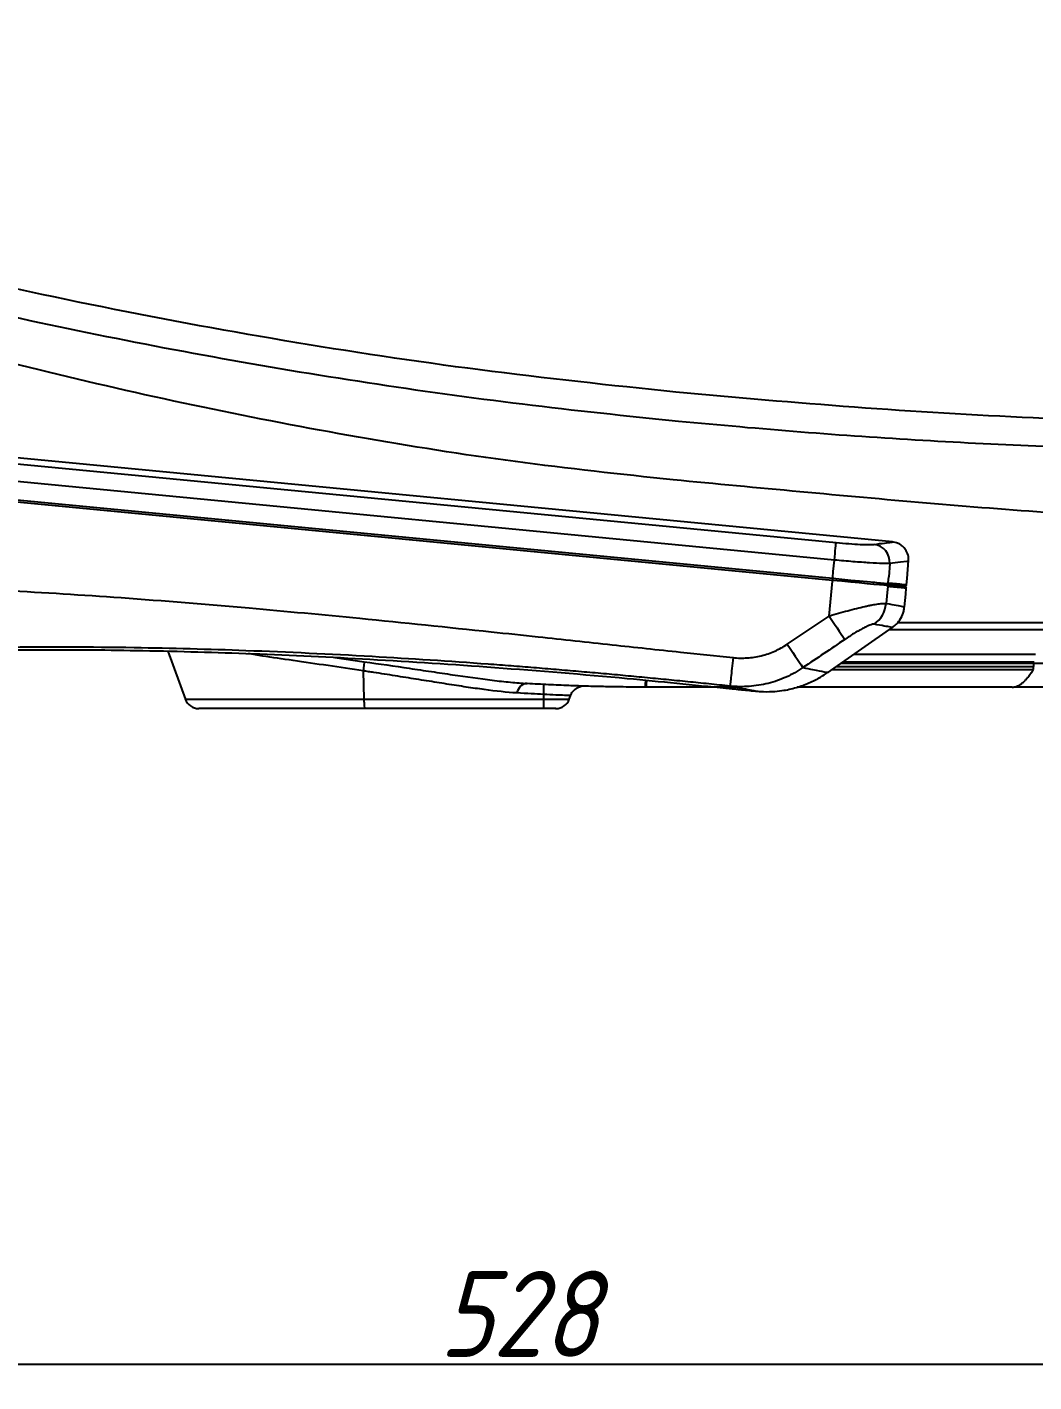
# Model space of a CAD drawing. Header units: millimetres. Extents: x 136 to 1356, y 36 to 868.
# Drawn here: x 331.8 to 472.5, y 42.5 to 231.7 of the extents above; entities that cross this region are included whole.
import ezdxf

# ---------------------------------------------------------------- set-up
doc = ezdxf.new("R2010")
doc.units = ezdxf.units.MM
doc.header["$LTSCALE"] = 20
doc.layers.add('____', color=7, linetype='Continuous')
doc.styles.add('style1', font='gbeitc.shx')
doc.styles.add('유형1', font='gbeitc.shx', dxfattribs={"height": 8})
doc.dimstyles.new('ISO-25', dxfattribs={"dimtxt": 2.5, "dimasz": 3, "dimexe": 1.25, "dimexo": 0.5, "dimgap": 1, "dimtad": 3, "dimtoh": 1, "dimdsep": 46, "dimtxsty": '유형1', "dimcen": 2.5, "dimclrd": 5, "dimclre": 5, "dimclrt": 5, "dimadec": 0, "dimazin": 0, "dimtfac": 1, "dimtmove": 0, "dimatfit": 3, "dimfxl": 1, "dimarcsym": 0})

# ---------------------------------------------------------------- blocks, each defined once
blk = doc.blocks.new('*D10')
at = {"layer": '____', "color": 2, "lineweight": -2, "transparency": 16777216}
for p, q in [((664.47, 147.65), (664.47, 42.52)), ((136.47, 145.88), (136.47, 42.52)), ((146.47, 45.02), (654.47, 45.02))]:
    blk.add_line(p, q, dxfattribs=at)
at = {"layer": '____', "color": 2, "transparency": 16777216}
for points in [[(146.47, 46.69), (146.47, 43.36), (136.47, 45.02)], [(654.47, 46.69), (654.47, 43.36), (664.47, 45.02)]]:
    blk.add_solid(points, dxfattribs=at)
at = {"layer": 'Defpoints', "color": 0, "transparency": 16777216}
for p in [(664.47, 148.65), (136.47, 146.88), (664.47, 45.02)]:
    blk.add_point(p, dxfattribs=at)
at = {"layer": '____', "color": 2, "transparency": 16777216, "insert": (400.47, 52.02), "char_height": 12, "attachment_point": 5, "style": 'style1'}
blk.add_mtext('528', dxfattribs=at)

msp = doc.modelspace()

# ---------------------------------------------------------------- linework, layer by layer
at = {"color": 7, "linetype": 'Continuous', "lineweight": 25}
for p, q in [((452.75, 159.84), (176.79, 186.33)), ((184.53, 184.75), (444.87, 159.75)), ((444.64, 157.31), (184.29, 182.31)), ((184.02, 179.51), (444.37, 154.52)), ((444.39, 154.72), (184.04, 179.71)), ((444.39, 154.72), (184.04, 179.71)), ((444.48, 155.71), (444.64, 157.31)), ((454.81, 154.72), (455.01, 157.23)), ((444.4, 154.86), (444.48, 155.71)), ((452.37, 156.82), (452.22, 154.97)), ((443.88, 149.49), (444.35, 154.37)), ((444.37, 154.52), (444.35, 154.37)), ((444.39, 154.72), (444.37, 154.52)), ((444.4, 154.86), (444.39, 154.72)), ((452.09, 153.62), (452.01, 152.78)), ((452.14, 154.12), (452.22, 154.97)), ((452.51, 153.73), (452.53, 153.93)), ((454.6, 152.53), (454.68, 153.37)), ((454.73, 153.87), (454.81, 154.72)), ((452.01, 152.78), (451.86, 151.25)), ((454.44, 150.79), (454.6, 152.53)), ((438.04, 145.55), (443.88, 149.49)), ((443.66, 141.57), (452.8, 147.93)), ((351.47, 144.57), (353.93, 137.83)), ((374.79, 143.69), (378.93, 143.11)), ((378.78, 141.84), (378.88, 137.89)), ((407.58, 137.88), (407.75, 138.35)), ((407.75, 138.35), (407.75, 138.35)), ((409.59, 139.7), (409.59, 139.7)), ((430.75, 139.56), (418.33, 139.56)), ((432.99, 139.06), (433.6, 139))]:
    msp.add_line(p, q, dxfattribs=at)
at = {"color": 7, "linetype": 'Continuous', "lineweight": 25, "flags": 128}
for points in [[(444.64, 157.31), (444.68, 157.77), (444.72, 158.22), (444.76, 158.62), (444.8, 158.99), (444.83, 159.29), (444.85, 159.52), (444.86, 159.68), (444.87, 159.75)], [(455, 157.15), (454.74, 157.12), (453.86, 157.01), (452.37, 156.82), (452.37, 156.82), (452.37, 156.82)], [(444.37, 154.52), (445.66, 154.39), (446.92, 154.27), (448.11, 154.16), (449.2, 154.05), (450.15, 153.96), (450.94, 153.89), (451.55, 153.83), (451.96, 153.79)], [(451.98, 153.99), (451.57, 154.03), (450.96, 154.08), (450.17, 154.16), (449.21, 154.25), (448.13, 154.36), (446.94, 154.47), (445.68, 154.59), (444.39, 154.72)], [(450.53, 154.13), (450.96, 154.08), (451.57, 154.03), (451.98, 153.99)], [(443.88, 149.49), (444.27, 148.92), (444.65, 148.36), (445, 147.83), (445.32, 147.36), (445.6, 146.95), (445.82, 146.62), (445.99, 146.37), (446.09, 146.22)], [(438.04, 145.55), (438.43, 144.98), (438.81, 144.42), (439.16, 143.89), (439.48, 143.42), (439.75, 143.01), (439.98, 142.68), (440.14, 142.44), (440.24, 142.29)]]:
    msp.add_lwpolyline(points, dxfattribs=at)
at = {"color": 7, "linetype": 'Continuous', "lineweight": 25}
for centre, radius, start, end in [((449.87, 157.02), 2.5, 355.5841, 82.8888), ((451.94, 153.64), 0.148, 353.7049, 83.6812), ((454.54, 153.39), 0.15, 355.2635, 84.4718), ((454.58, 153.89), 0.15, 264.5162, 355.1802), ((447.81, 151.65), 4.07, 305.8742, 354.3674), ((355.79, 138.57), 2, 200.2073, 270), ((405.7, 138.57), 2, 270, 339.7073)]:
    msp.add_arc(centre, radius, start, end, dxfattribs=at)
for points, knots in [([(422.49, 180.75), (413.35, 181.72), (395.07, 183.67), (367.78, 187.8), (340.6, 192.84), (313.61, 198.85), (286.84, 205.8), (260.36, 213.7), (234.71, 222.26), (218.08, 228.66), (210.04, 231.75)], [0, 0, 0, 0, 0.125701, 0.251635, 0.377725, 0.503894, 0.630062, 0.756152, 0.882085, 1, 1, 1, 1]), ([(210.02, 227.79), (218.58, 224.51), (235.7, 217.95), (261.8, 209.27), (288.15, 201.45), (312.97, 195.05), (336.16, 189.83), (357.68, 185.62), (379.31, 182.02), (401.03, 178.98), (415.58, 177.47), (422.84, 176.71)], [0, 0, 0, 0, 0.1252092, 0.2503883, 0.3756258, 0.5007224, 0.600616, 0.700446, 0.8002842, 0.9002086, 1, 1, 1, 1]), ([(422.1, 168.51), (414.74, 169.3), (400.03, 170.88), (378.12, 174.35), (356.37, 178.53), (334.79, 183.44), (311.6, 189.46), (286.82, 196.74), (260.54, 205.36), (234.51, 214.65), (217.34, 221.32), (208.76, 224.66)], [0, 0, 0, 0, 0.100333, 0.200505, 0.300528, 0.400464, 0.50038, 0.625369, 0.750369, 0.8752, 1, 1, 1, 1]), ([(522.49, 175.95), (514.14, 176.01), (497.45, 176.13), (472.43, 177.07), (447.43, 178.53), (430.8, 180.01), (422.49, 180.75)], [0, 0, 0, 0, 0.249964, 0.5, 0.750036, 1, 1, 1, 1]), ([(430.04, 139.7), (429.06, 139.81), (427.09, 140.01), (424.12, 140.31), (421.13, 140.61), (418.1, 140.9), (415.06, 141.19), (411.98, 141.47), (408.88, 141.74), (405.76, 142.01), (402.61, 142.27), (399.43, 142.52), (391.9, 143.09), (379.55, 143.9), (363.06, 144.68), (345.9, 145.14), (330.84, 145.18), (317.22, 144.9), (305.91, 144.43), (296.5, 143.84), (289.06, 143.23), (283.69, 142.69), (278.58, 142.14), (273.74, 141.65), (269.16, 141.25), (264.85, 140.91), (258.88, 140.53), (251.39, 140.19), (242.54, 140.07), (234.42, 140.23), (227.89, 140.59), (222.6, 141.05), (218.68, 141.49), (215.2, 141.97), (212.44, 142.4), (210.46, 142.75), (208.97, 143.04), (207.69, 143.31), (206.05, 143.7), (204.07, 144.28), (202.07, 144.98), (200.18, 145.75), (198.53, 146.52), (196.93, 147.36), (195.4, 148.25), (193.76, 149.3), (191.84, 150.69), (189.51, 152.61), (187.23, 154.85), (185.27, 157.12), (183.79, 159.08), (182.64, 160.79), (181.73, 162.29), (180.95, 163.68), (180.25, 165.07), (179.62, 166.44), (179.04, 167.81), (178.52, 169.17), (178.06, 170.51), (177.66, 171.83), (177.3, 173.13), (176.99, 174.41), (176.73, 175.66), (176.51, 176.88), (176.32, 178.08), (176.23, 178.87), (176.18, 179.26)], [0, 0, 0, 0, 0.010783, 0.021656, 0.032619, 0.043674, 0.054822, 0.066061, 0.077394, 0.088821, 0.100342, 0.111958, 0.12367, 0.182886, 0.247202, 0.304239, 0.370747, 0.412035, 0.45332, 0.494602, 0.515293, 0.535014, 0.553759, 0.57151, 0.588265, 0.604024, 0.618788, 0.653717, 0.685983, 0.71557, 0.742477, 0.757386, 0.773563, 0.785575, 0.795786, 0.804167, 0.807571, 0.812394, 0.818551, 0.826013, 0.835022, 0.841764, 0.848431, 0.855014, 0.861505, 0.8679, 0.876513, 0.887609, 0.901199, 0.911732, 0.920775, 0.928319, 0.934366, 0.94018, 0.945871, 0.951437, 0.956877, 0.962189, 0.967371, 0.972421, 0.977341, 0.982131, 0.986791, 0.991322, 0.995725, 1, 1, 1, 1]), ([(184.01, 179.38), (184.04, 179.21), (184.09, 178.88), (184.18, 178.38), (184.28, 177.88), (184.39, 177.38), (184.51, 176.89), (184.64, 176.39), (184.79, 175.9), (184.94, 175.41), (185.1, 174.93), (185.28, 174.44), (185.46, 173.96), (185.66, 173.48), (185.86, 173.01), (186.25, 172.15), (186.86, 170.95), (187.77, 169.43), (188.78, 167.96), (190.2, 166.17), (192.14, 164.14), (194.7, 161.98), (197.56, 160.07), (200.1, 158.72), (202.18, 157.78), (203.68, 157.17), (205.16, 156.63), (206.49, 156.21), (207.65, 155.89), (208.67, 155.66), (209.79, 155.44), (211.18, 155.23), (214.65, 154.77), (220.43, 154.16), (227.7, 153.62), (234.65, 153.24), (241, 152.98), (247.43, 152.82), (253.96, 152.74), (261.04, 152.75), (268.75, 152.88), (275.19, 153.11), (279.89, 153.31), (282.74, 153.44), (285.1, 153.55), (287.05, 153.63), (288.62, 153.67), (290.36, 153.72), (292.28, 153.76), (295.77, 153.81), (300.85, 153.84), (307.52, 153.79), (314.42, 153.64), (321.53, 153.4), (331.73, 152.94), (345.53, 152.07), (362.04, 150.73), (379.28, 149.1), (392.74, 147.71), (404.49, 146.46), (413.31, 145.51), (422.39, 144.53), (428.02, 143.94), (430.46, 143.68)], [0, 0, 0, 0, 0.001969, 0.003937, 0.005904, 0.007872, 0.009841, 0.011812, 0.013786, 0.015763, 0.017746, 0.019734, 0.021728, 0.02373, 0.02574, 0.027759, 0.034584, 0.041417, 0.048286, 0.055224, 0.067889, 0.080748, 0.093957, 0.10766, 0.114086, 0.120347, 0.126453, 0.132412, 0.13643, 0.140464, 0.144522, 0.149719, 0.156767, 0.185117, 0.217045, 0.241268, 0.265816, 0.290693, 0.315905, 0.341455, 0.372856, 0.405231, 0.416262, 0.427292, 0.438323, 0.443738, 0.449821, 0.456571, 0.463989, 0.472074, 0.497036, 0.522837, 0.549481, 0.576973, 0.605317, 0.667865, 0.737281, 0.79733, 0.868708, 0.89415, 0.934369, 0.971532, 1, 1, 1, 1]), ([(422.84, 176.71), (428.55, 176.19), (439.96, 175.16), (457, 174.01), (473.85, 173.16), (490.45, 172.64), (506.79, 172.41), (517.46, 172.52), (522.78, 172.57)], [0, 0, 0, 0, 0.16739, 0.334623, 0.501594, 0.668201, 0.834187, 1, 1, 1, 1]), ([(526.6, 162.22), (521, 162.19), (509.8, 162.11), (492.57, 162.77), (475.14, 163.82), (457.53, 165.23), (439.84, 166.83), (428.01, 167.95), (422.1, 168.51)], [0, 0, 0, 0, 0.166895, 0.333562, 0.500355, 0.667039, 0.833639, 1, 1, 1, 1]), ([(444.87, 159.75), (445.48, 159.7), (446.08, 159.64), (447.24, 159.56), (447.77, 159.53), (448.73, 159.48), (449.13, 159.47), (449.8, 159.47), (450.04, 159.48), (450.18, 159.5)], [0, 0, 0, 0, 0.25, 0.25, 0.5, 0.5, 0.75, 0.75, 1, 1, 1, 1]), ([(450.18, 159.5), (450.7, 159.57), (451.75, 159.7), (452.59, 159.82), (452.7, 159.83), (452.75, 159.84)], [0, 0, 0, 0, 0.3394856, 0.6813232, 1, 1, 1, 1]), ([(454.98, 157.15), (454.99, 157.37), (455.02, 157.88), (454.73, 158.58), (454.29, 159.15), (453.81, 159.51), (453.35, 159.72), (452.99, 159.82), (452.8, 159.83), (452.75, 159.83)], [0, 0, 0, 0, 0.167064, 0.388366, 0.567277, 0.719672, 0.849728, 0.957519, 1, 1, 1, 1]), ([(452.37, 156.82), (452.26, 156.82), (452.12, 156.82), (451.77, 156.82), (451.56, 156.82), (450.84, 156.84), (450.24, 156.87), (448.84, 156.96), (448.07, 157.02), (446.39, 157.15), (445.52, 157.23), (444.64, 157.31)], [0, 0, 0, 0, 0.125, 0.125, 0.25, 0.25, 0.5, 0.5, 0.75, 0.75, 1, 1, 1, 1]), ([(452.53, 153.93), (452.42, 153.94), (452.22, 153.96), (450.74, 154.11), (450, 154.18)], [0, 0, 0, 0, 0.499213, 1, 1, 1, 1]), ([(451.96, 153.79), (452.47, 153.74), (453.48, 153.64), (454.35, 153.56), (454.48, 153.54), (454.55, 153.54)], [0, 0, 0, 0, 0.330975, 0.661963, 1, 1, 1, 1]), ([(452.14, 154.12), (452.13, 154.08), (452.11, 154.05), (452.06, 154), (452.02, 153.98), (451.98, 153.99)], [0, 0, 0, 0, 0.5, 0.5, 1, 1, 1, 1]), ([(454.56, 153.74), (454.56, 153.74), (454.77, 153.72), (454.1, 153.78), (452.69, 153.92), (451.98, 153.99)], [0, 0, 0, 0, 0.008139, 0.500619, 1, 1, 1, 1]), ([(454.68, 153.37), (454.68, 153.38), (454.62, 153.38), (454.4, 153.4), (454.23, 153.42), (453.8, 153.46), (453.53, 153.49), (452.89, 153.55), (452.52, 153.58), (452.09, 153.62)], [0, 0, 0, 0, 0.25, 0.25, 0.5, 0.5, 0.75, 0.75, 1, 1, 1, 1]), ([(452.14, 154.12), (453, 154.04), (453.64, 153.98), (454.5, 153.89), (454.72, 153.87), (454.73, 153.87)], [0, 0, 0, 0, 0.5, 0.5, 1, 1, 1, 1]), ([(443.88, 149.49), (444.33, 149.63), (444.77, 149.76), (445.64, 150.01), (446.07, 150.13), (446.91, 150.35), (447.33, 150.46), (448.13, 150.66), (448.51, 150.75), (449.05, 150.87), (449.23, 150.91), (449.57, 150.98), (449.74, 151.01), (450.21, 151.1), (450.5, 151.15), (451.01, 151.22), (451.24, 151.25), (451.61, 151.27), (451.75, 151.26), (451.86, 151.25)], [0, 0, 0, 0, 0.125, 0.125, 0.25, 0.25, 0.375, 0.375, 0.5, 0.5, 0.5625, 0.5625, 0.625, 0.625, 0.75, 0.75, 0.875, 0.875, 1, 1, 1, 1]), ([(451.86, 151.25), (451.86, 151.25), (452.43, 151.15), (453.39, 150.98), (454.19, 150.83), (454.52, 150.78), (454.43, 150.79), (454.42, 150.79)], [0, 0, 0, 0, 0.000003, 0.329788, 0.661691, 0.983398, 1, 1, 1, 1]), ([(452.72, 147.9), (452.93, 148.05), (453.41, 148.4), (453.96, 149.18), (454.34, 150.01), (454.38, 150.58), (454.39, 150.8)], [0, 0, 0, 0, 0.220476, 0.509618, 0.814014, 1, 1, 1, 1]), ([(450.2, 148.35), (450.14, 148.36), (450.06, 148.36), (449.85, 148.31), (449.72, 148.27), (449.43, 148.16), (449.27, 148.09), (448.92, 147.92), (448.74, 147.83), (448.36, 147.63), (448.16, 147.52), (447.75, 147.28), (447.55, 147.16), (447.13, 146.91), (446.93, 146.78), (446.51, 146.5), (446.3, 146.37), (446.09, 146.22)], [0, 0, 0, 0, 0.125, 0.125, 0.25, 0.25, 0.375, 0.375, 0.5, 0.5, 0.625, 0.625, 0.75, 0.75, 0.875, 0.875, 1, 1, 1, 1]), ([(452.73, 147.89), (452.73, 147.89), (452.82, 147.88), (452.49, 147.94), (451.73, 148.07), (450.71, 148.26), (450.2, 148.35)], [0, 0, 0, 0, 0.013477, 0.337465, 0.667685, 1, 1, 1, 1]), ([(453.47, 148.58), (458.47, 148.58), (470.02, 148.58), (487.89, 148.58), (505.68, 148.59), (521.87, 148.59), (536.49, 148.59), (550.78, 148.6), (564.65, 148.6), (577.33, 148.61), (588.84, 148.61), (599.25, 148.62), (609.18, 148.62), (618.54, 148.63), (627.25, 148.63), (635.29, 148.63), (642.54, 148.64), (648.94, 148.64), (654.35, 148.64), (657.51, 148.64), (659.83, 148.65), (661.57, 148.65), (663.22, 148.65), (664.27, 148.65), (664.4, 148.65), (664.47, 148.65)], [0, 0, 0, 0, 0.048989, 0.113052, 0.176978, 0.227732, 0.278617, 0.329529, 0.380381, 0.431109, 0.473768, 0.516612, 0.559518, 0.602386, 0.64514, 0.68774, 0.731206, 0.774817, 0.818406, 0.861842, 0.869814, 0.901718, 0.934466, 0.967251, 1, 1, 1, 1]), ([(663.47, 147.56), (663.4, 147.56), (663.26, 147.56), (662.12, 147.56), (660.27, 147.56), (657.45, 147.56), (653.49, 147.56), (648.17, 147.56), (641.79, 147.56), (634.54, 147.56), (626.61, 147.56), (618.12, 147.56), (608.9, 147.56), (599, 147.56), (588.46, 147.56), (577.6, 147.56), (566.49, 147.56), (555.2, 147.56), (543.53, 147.56), (531.52, 147.56), (519.2, 147.56), (505.76, 147.56), (491.19, 147.56), (475.49, 147.56), (462.5, 147.56), (454.72, 147.56), (452.27, 147.56)], [0, 0, 0, 0, 0.034003, 0.068005, 0.1027, 0.137394, 0.180092, 0.222793, 0.266711, 0.310633, 0.352428, 0.394276, 0.436083, 0.479485, 0.522928, 0.566338, 0.608123, 0.649937, 0.691726, 0.734419, 0.777135, 0.81983, 0.871867, 0.923943, 0.975982, 1, 1, 1, 1]), ([(237.89, 139.93), (239.66, 139.9), (243.35, 139.84), (248.77, 139.92), (254.13, 140.09), (259.42, 140.34), (265.17, 140.7), (271.75, 141.23), (279.41, 141.99), (288.15, 142.92), (298, 143.67), (308.94, 144.28), (320.99, 144.68), (334.13, 144.84), (348.36, 144.71), (363.67, 144.27), (380.07, 143.49), (397.53, 142.33), (414.13, 140.98), (424.91, 139.88), (429.52, 139.41)], [0, 0, 0, 0, 0.027726, 0.057572, 0.084687, 0.111553, 0.140287, 0.174694, 0.214793, 0.260573, 0.311991, 0.36907, 0.431827, 0.500268, 0.574391, 0.654193, 0.73966, 0.830798, 0.927623, 1, 1, 1, 1]), ([(378.78, 141.84), (378.78, 141.84), (377.13, 142.09), (373.78, 142.58), (369.06, 143.26), (365.31, 143.8), (363.39, 144.13), (362.74, 144.25)], [0, 0, 0, 0, 0.000003, 0.287256, 0.58377, 0.857907, 1, 1, 1, 1]), ([(430.46, 143.68), (431.13, 143.61), (431.79, 143.6), (433.11, 143.69), (433.76, 143.79), (435.06, 144.11), (435.69, 144.32), (436.9, 144.86), (437.48, 145.18), (438.04, 145.55)], [0, 0, 0, 0, 0.25, 0.25, 0.5, 0.5, 0.75, 0.75, 1, 1, 1, 1]), ([(447.36, 144.15), (451.66, 144.15), (460.16, 144.15), (468.58, 144.15), (472.73, 144.15)], [0, 0, 0, 0, 0.50625, 1, 1, 1, 1]), ([(378.93, 143.11), (378.93, 143.06), (378.91, 142.91), (378.86, 142.47), (378.82, 142.17), (378.78, 141.84)], [0, 0, 0, 0, 0.5, 0.5, 1, 1, 1, 1]), ([(378.93, 143.11), (381.06, 142.81), (383.15, 142.5), (385.74, 142.12), (386.26, 142.04), (387.28, 141.88), (387.8, 141.81), (389.32, 141.58), (390.31, 141.43), (393.22, 141.01), (395.06, 140.75), (397.26, 140.48), (397.7, 140.43), (398.54, 140.33), (398.96, 140.29), (400.18, 140.17), (400.96, 140.11), (401.7, 140.06)], [0, 0, 0, 0, 0.25, 0.25, 0.3125, 0.3125, 0.375, 0.375, 0.5, 0.5, 0.75, 0.75, 0.8125, 0.8125, 0.875, 0.875, 1, 1, 1, 1]), ([(430.46, 143.68), (430.4, 143.17), (430.35, 142.66), (430.25, 141.71), (430.21, 141.27), (430.13, 140.54), (430.1, 140.24), (430.06, 139.83), (430.05, 139.72), (430.04, 139.7)], [0, 0, 0, 0, 0.25, 0.25, 0.5, 0.5, 0.75, 0.75, 1, 1, 1, 1]), ([(440.24, 142.29), (439.5, 141.77), (438.72, 141.34), (437.09, 140.61), (436.24, 140.31), (434.49, 139.87), (433.61, 139.73), (431.84, 139.6), (430.94, 139.61), (430.04, 139.7)], [0, 0, 0, 0, 0.25, 0.25, 0.5, 0.5, 0.75, 0.75, 1, 1, 1, 1]), ([(440.24, 142.29), (440.71, 142.19), (441.94, 141.94), (443.31, 141.7), (443.89, 141.59), (443.73, 141.62), (443.73, 141.62)], [0, 0, 0, 0, 0.232074, 0.612813, 0.998615, 1, 1, 1, 1]), ([(472.42, 141.96), (468.78, 141.96), (461.61, 141.96), (452.2, 141.96), (446.42, 141.96), (444.22, 141.96)], [0, 0, 0, 0, 0.388733, 0.767265, 1, 1, 1, 1]), ([(444.91, 142.44), (446.87, 142.44), (452.44, 142.44), (461.64, 142.44), (468.84, 142.44), (472.48, 142.44)], [0, 0, 0, 0, 0.212632, 0.602065, 1, 1, 1, 1]), ([(472.48, 142.86), (468.02, 142.86), (459.11, 142.86), (450.09, 142.86), (445.55, 142.86), (445.51, 142.86)], [0, 0, 0, 0, 0.49811, 0.996224, 1, 1, 1, 1]), ([(472.55, 143.06), (468.09, 143.06), (459.21, 143.06), (450.26, 143.06), (445.8, 143.06)], [0, 0, 0, 0, 0.5027178, 1, 1, 1, 1]), ([(469.47, 139.56), (469.51, 139.56), (469.6, 139.56), (469.73, 139.58), (469.87, 139.61), (470, 139.64), (470.13, 139.69), (470.27, 139.75), (470.41, 139.81), (470.55, 139.89), (470.68, 139.98), (470.82, 140.09), (470.97, 140.2), (471.11, 140.32), (471.25, 140.46), (471.39, 140.61), (471.54, 140.76), (471.68, 140.93), (471.83, 141.11), (471.98, 141.31), (472.12, 141.51), (472.27, 141.73), (472.37, 141.88), (472.42, 141.96)], [0, 0, 0, 0, 0.046003, 0.092189, 0.138556, 0.1851, 0.231819, 0.278707, 0.325763, 0.372983, 0.420363, 0.467899, 0.515588, 0.563426, 0.611409, 0.659533, 0.707794, 0.756188, 0.80471, 0.853357, 0.902123, 0.951006, 1, 1, 1, 1]), ([(472.42, 141.96), (472.44, 141.99), (472.45, 142.05), (472.48, 142.22), (472.48, 142.33), (472.48, 142.44)], [0, 0, 0, 0, 0.5, 0.5, 1, 1, 1, 1]), ([(472.48, 142.86), (472.48, 142.76), (472.48, 142.63), (472.48, 142.48), (472.48, 142.44)], [0.98864294, 0.98864294, 0.98864294, 0.98864294, 0.99645544, 1, 1, 1, 1]), ([(400.23, 138.75), (398.84, 138.84), (397.33, 139), (394.88, 139.33), (394.04, 139.45), (392.73, 139.64), (392.28, 139.71), (391.38, 139.85), (390.92, 139.92), (389.54, 140.14), (388.6, 140.29), (386.68, 140.59), (385.71, 140.75), (383.75, 141.06), (382.77, 141.22), (381.28, 141.45), (380.78, 141.53), (380.03, 141.65), (379.66, 141.7), (379.28, 141.76), (379.03, 141.8), (378.9, 141.82), (378.78, 141.84)], [0, 0, 0, 0, 0.25, 0.25, 0.375, 0.375, 0.4375, 0.4375, 0.5, 0.5, 0.625, 0.625, 0.75, 0.75, 0.875, 0.875, 0.9375, 0.9375, 0.96875, 0.984375, 0.984375, 1, 1, 1, 1]), ([(401.7, 140.06), (401.39, 140.08), (401.08, 139.96), (400.56, 139.49), (400.35, 139.14), (400.23, 138.75)], [0, 0, 0, 0, 0.5, 0.5, 1, 1, 1, 1]), ([(418.17, 139.56), (417.71, 139.56), (416.7, 139.56), (415.41, 139.58), (413.84, 139.6), (412.02, 139.63), (409.76, 139.69), (407.29, 139.78), (404.63, 139.89), (402.69, 140), (401.7, 140.06)], [0, 0, 0, 0, 0.083729, 0.184967, 0.234721, 0.369798, 0.515808, 0.646844, 0.819186, 1, 1, 1, 1]), ([(418.17, 139.56), (418.2, 139.6), (418.23, 139.64), (418.26, 140.4), (418.26, 140.52)], [0, 0, 0, 0, 0.832459, 1, 1, 1, 1]), ([(418.33, 139.56), (418.35, 139.59), (418.37, 139.64), (418.4, 140.39), (418.4, 140.51)], [0, 0, 0, 0, 0.837771, 1, 1, 1, 1]), ([(433.6, 139.01), (433.83, 138.99), (434.62, 138.92), (435.86, 138.92), (437.54, 139.08), (439.27, 139.45), (441.07, 140.11), (442.55, 140.82), (443.38, 141.41), (443.71, 141.64)], [0, 0, 0, 0, 0.066508, 0.220773, 0.347363, 0.540565, 0.715872, 0.886043, 1, 1, 1, 1]), ([(403.98, 139.93), (403.98, 139.93), (403.98, 139.9), (403.98, 139.8), (403.98, 139.72), (403.98, 139.5), (403.98, 139.36), (403.98, 139.1), (403.98, 139.01), (403.98, 138.79), (403.98, 138.67), (403.98, 138.54)], [0, 0, 0, 0, 0.25, 0.25, 0.5, 0.5, 0.75, 0.75, 0.875, 0.875, 1, 1, 1, 1]), ([(407.66, 138.38), (407.68, 138.38), (407.74, 138.38), (407.05, 138.4), (405.8, 138.45), (404.59, 138.51), (403.98, 138.54)], [0, 0, 0, 0, 0.155441, 0.471323, 0.735657, 1, 1, 1, 1]), ([(407.66, 138.38), (407.71, 138.38), (407.78, 138.38), (407.57, 138.39), (407.5, 138.39)], [0, 0, 0, 0, 0.666713, 1, 1, 1, 1]), ([(407.76, 138.36), (407.78, 138.42), (407.83, 138.67), (408.1, 139.01), (408.46, 139.34), (408.82, 139.54), (409.08, 139.63), (409.22, 139.65), (409.25, 139.65)], [0, 0, 0, 0, 0.093478, 0.370353, 0.602111, 0.797299, 0.956059, 1, 1, 1, 1]), ([(429.46, 139.44), (429.46, 139.44), (429.46, 139.44), (429.7, 139.41), (430.1, 139.37), (430.64, 139.32), (431.25, 139.25), (431.85, 139.19), (432.38, 139.14), (432.78, 139.09), (433.01, 139.07), (433, 139.07), (433, 139.07)], [0, 0, 0, 0, 0.0729822, 0.1789516, 0.2849212, 0.3908916, 0.4968636, 0.6028382, 0.7088148, 0.814791, 0.9207636, 1, 1, 1, 1]), ([(433.6, 139.01), (433.6, 139.01), (433.73, 138.98), (433.18, 139.08), (431.96, 139.31), (430.74, 139.56), (430.08, 139.7), (430.04, 139.7)], [0, 0, 0, 0, 0.001764, 0.327384, 0.654183, 0.980914, 1, 1, 1, 1]), ([(469.47, 139.56), (463.83, 139.56), (453.88, 139.56), (443.81, 139.56), (439.44, 139.56)], [0, 0, 0, 0, 0.566489, 1, 1, 1, 1]), ([(529.98, 139.56), (524.98, 139.56), (514.93, 139.56), (499.33, 139.56), (484.27, 139.56), (474.33, 139.56), (469.82, 139.56)], [0, 0, 0, 0, 0.256983, 0.516893, 0.780632, 1, 1, 1, 1]), ([(353.95, 137.89), (353.99, 137.89), (354.08, 137.89), (355.16, 137.89), (356.92, 137.89), (359.39, 137.89), (362.44, 137.89), (366.05, 137.89), (370.03, 137.89), (374.35, 137.89), (377.36, 137.89), (378.88, 137.89)], [0, 0, 0, 0, 0.100626, 0.211445, 0.325478, 0.436281, 0.550297, 0.661117, 0.77515, 0.885969, 1, 1, 1, 1]), ([(379.01, 136.57), (377.61, 136.57), (374.82, 136.57), (370.82, 136.57), (367.09, 136.57), (363.75, 136.57), (360.9, 136.57), (358.6, 136.57), (356.96, 136.57), (355.95, 136.57), (355.86, 136.57), (355.82, 136.57)], [0, 0, 0, 0, 0.112385, 0.22477, 0.337155, 0.44954, 0.561909, 0.674279, 0.786663, 0.899048, 1, 1, 1, 1]), ([(378.88, 137.89), (379.03, 137.89), (379.19, 137.89), (379.5, 137.89), (379.97, 137.89), (380.44, 137.89), (381.38, 137.89), (382, 137.89), (383.86, 137.89), (385.09, 137.89), (386.92, 137.89), (387.53, 137.89), (388.74, 137.89), (389.34, 137.89), (391.09, 137.89), (392.23, 137.89), (393.88, 137.89), (394.42, 137.89), (395.48, 137.89), (396, 137.89), (397.52, 137.89), (398.48, 137.89), (400.27, 137.89), (401.1, 137.89), (402.26, 137.89), (402.63, 137.89), (403.33, 137.89), (403.67, 137.89), (403.98, 137.89)], [0, 0, 0, 0, 0.015625, 0.015625, 0.03125, 0.0625, 0.0625, 0.125, 0.125, 0.25, 0.25, 0.3125, 0.3125, 0.375, 0.375, 0.5, 0.5, 0.5625, 0.5625, 0.625, 0.625, 0.75, 0.75, 0.875, 0.875, 0.9375, 0.9375, 1, 1, 1, 1]), ([(378.88, 137.89), (378.89, 137.5), (378.9, 137.17), (378.95, 136.7), (378.98, 136.57), (379.01, 136.57)], [0, 0, 0, 0, 0.5, 0.5, 1, 1, 1, 1]), ([(403.98, 136.57), (403.5, 136.57), (402.92, 136.57), (401.92, 136.57), (401.56, 136.57), (400.8, 136.57), (400.39, 136.57), (399.13, 136.57), (398.22, 136.57), (396.74, 136.57), (396.23, 136.57), (395.18, 136.57), (394.63, 136.57), (392.95, 136.57), (391.79, 136.57), (389.98, 136.57), (389.37, 136.57), (388.12, 136.57), (387.48, 136.57), (385.56, 136.57), (384.26, 136.57), (381.65, 136.57), (380.33, 136.57), (379.01, 136.57)], [0, 0, 0, 0, 0.125, 0.125, 0.1875, 0.1875, 0.25, 0.25, 0.375, 0.375, 0.4375, 0.4375, 0.5, 0.5, 0.625, 0.625, 0.6875, 0.6875, 0.75, 0.75, 0.875, 0.875, 1, 1, 1, 1]), ([(403.98, 137.89), (403.98, 137.73), (403.98, 137.59), (403.98, 137.36), (403.98, 137.26), (403.98, 137.01), (403.98, 136.89), (403.98, 136.71), (403.98, 136.66), (403.98, 136.59), (403.98, 136.57), (403.98, 136.57)], [0, 0, 0, 0, 0.125, 0.125, 0.25, 0.25, 0.5, 0.5, 0.75, 0.75, 1, 1, 1, 1]), ([(403.98, 137.89), (403.99, 137.89), (404.73, 137.89), (406.04, 137.89), (407.18, 137.89), (407.67, 137.89), (407.55, 137.89), (407.54, 137.89)], [0, 0, 0, 0, 0.0013402, 0.3188952, 0.6456571, 0.9632264, 1, 1, 1, 1]), ([(405.67, 136.57), (405.68, 136.57), (405.8, 136.57), (405.36, 136.57), (404.46, 136.57), (403.98, 136.57)], [0, 0, 0, 0, 0.03951, 0.49788, 1, 1, 1, 1])]:
    msp.add_open_spline(points, degree=3, knots=knots, dxfattribs=at)
for points in [[(451.98, 153.99), (452.85, 153.9), (453.5, 153.84), (453.93, 153.8)], [(446.09, 146.22), (444.14, 144.91), (442.19, 143.6), (440.24, 142.29)], [(535.29, 142.86), (532.78, 142.86), (527.73, 142.86), (520.05, 142.86), (512.26, 142.86), (504.4, 142.86), (496.48, 142.86), (488.52, 142.86), (480.52, 142.86), (475.17, 142.86), (472.48, 142.86)], [(403.98, 138.54), (402.92, 138.59), (401.67, 138.66), (400.23, 138.75)], [(403.98, 138.54), (403.98, 138.32), (403.98, 138.1), (403.98, 137.89)], [(418.33, 139.56), (418.28, 139.56), (418.22, 139.56), (418.17, 139.56)]]:
    msp.add_open_spline(points, degree=3, dxfattribs=at)

# ---------------------------------------------------------------- dimensions: what is measured, and where the dimension line sits
at = {"layer": '____', "color": 2}
dim = msp.add_linear_dim(base=(664.47, 45.02), p1=(136.47, 146.88), p2=(664.47, 148.65), dimstyle='ISO-25', override={"dimtxt": 12, "dimasz": 10, "dimexe": 2.5, "dimexo": 1, "dimtoh": 0, "dimdec": 0, "dimtxsty": 'style1', "dimcen": -1, "dimclrd": 2, "dimclre": 2, "dimclrt": 2, "dimtdec": 0}, dxfattribs=at)
dim.commit()
dim.dimension.update_dxf_attribs({"geometry": '*D10', "text_midpoint": (400.47, 52.02)})

doc.saveas('drawing.dxf')
